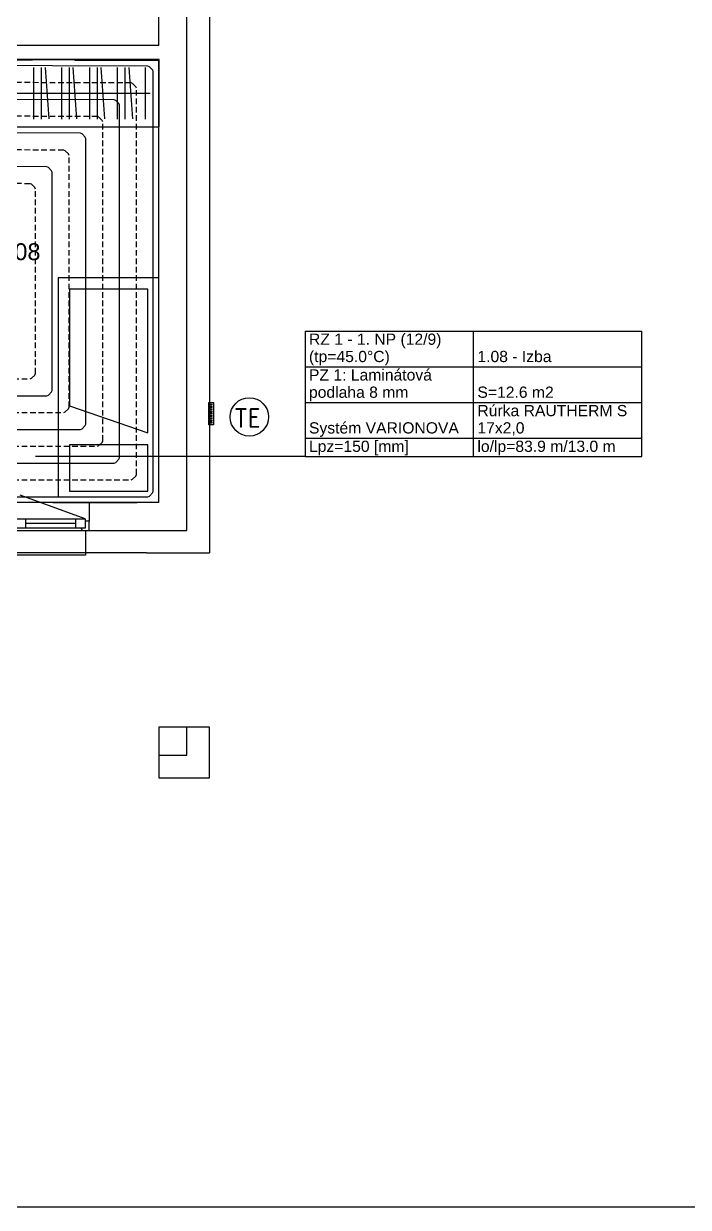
# Model space of a CAD drawing. Extents: x 43000 to 200282, y 3579 to 63943.
# Drawn here: x 123219 to 129138, y 3579 to 14123 of the extents above; entities that cross this region are included whole.
import ezdxf

# ---------------------------------------------------------------- set-up
doc = ezdxf.new("R2010")
doc.units = 0
doc.header["$MEASUREMENT"] = 0
doc.linetypes.add('DASH', pattern=[75, 50, -25])
doc.linetypes.add('SKRYT__', pattern=[7.14375, 4.7625, -2.38125])
doc.layers.get('0').update_dxf_attribs({"linetype": 'CONTINUOUS'})
for name, color, linetype in [('DXF_LAYER', 8, 'CONTINUOUS'), ('OKRAJOV__DILAT_CIA_PDL', 2, 'CONTINUOUS'), ('PODLAHOVKA', 7, 'CONTINUOUS'), ('TABU_KY', 7, 'CONTINUOUS'), ('UK_POPIS', 7, 'CONTINUOUS'), ('UK_ZARIADENIE', 7, 'CONTINUOUS')]:
    doc.layers.add(name, color=color, linetype=linetype)
doc.layers.add('ÚK_POPIS', color=7, linetype='CONTINUOUS', lineweight=20)
doc.styles.add('ARIAL', font='arial.ttf')
doc.styles.add('ISOCP', font='isocp.shx')
doc.styles.add('ISOCPEUR', font='arial.ttf')

# ---------------------------------------------------------------- blocks, each defined once
blk = doc.blocks.new('HVZD PODKLAD')
at = {"layer": 'DXF_LAYER', "color": 8, "linetype": 'Continuous'}
for p, q in [((27601, 42724), (27601, 37292)), ((27151, 41812), (27151, 42691)), ((27401, 37492), (27401, 42691)), ((27151, 41812), (25128, 41812)), ((24937, 41687), (27151, 41687)), ((27153, 41687), (25004, 41687)), ((27151, 37742), (27151, 41687)), ((27153, 41087), (27153, 41687)), ((26035, 41617), (26035, 41157)), ((26104, 41617), (26104, 41157)), ((26138, 41617), (26170, 41158)), ((26284, 41617), (26284, 41157)), ((26352, 41617), (26352, 41157)), ((26386, 41617), (26418, 41158)), ((26532, 41617), (26532, 41157)), ((26601, 41617), (26601, 41157)), ((26635, 41617), (26667, 41158)), ((26781, 41617), (26781, 41157)), ((26849, 41617), (26849, 41157)), ((26883, 41617), (26915, 41158)), ((27029, 41617), (27029, 41157)), ((25084, 41387), (27073, 41387)), ((25004, 41087), (27153, 41087)), ((27151, 39742), (26254, 39742)), ((26254, 39742), (26254, 37791)), ((27054, 39642), (26354, 39642)), ((26354, 39642), (26354, 38602)), ((27054, 38361), (27054, 39642)), ((26354, 38602), (27054, 38361)), ((26792, 38254), (26354, 38254)), ((26354, 38254), (26354, 37842)), ((27054, 38254), (26792, 38254)), ((27054, 37842), (27054, 38254)), ((26494, 37596), (25917, 37806)), ((26354, 37842), (26764, 37842)), ((26764, 37842), (27054, 37842)), ((27151, 37742), (26530, 37742)), ((26530, 37742), (26530, 37576)), ((25880, 37596), (26494, 37596)), ((25964, 37596), (25964, 37512)), ((26410, 37554), (25964, 37554)), ((26410, 37596), (26410, 37512)), ((26494, 37596), (26494, 37576)), ((26530, 37576), (26494, 37576)), ((26494, 37576), (26494, 37512)), ((26530, 37492), (26530, 37576)), ((24591, 37492), (26469, 37492)), ((26459, 37512), (25880, 37512)), ((26494, 37512), (26459, 37512)), ((26459, 37512), (26469, 37492)), ((26469, 37492), (26530, 37492)), ((26497, 37492), (26497, 37292)), ((26530, 37492), (27401, 37492)), ((26497, 37272), (24563, 37272)), ((27040, 37292), (26497, 37292)), ((26497, 37292), (26497, 37272)), ((27040, 37292), (27601, 37292)), ((27401, 35739), (27151, 35739)), ((27151, 35739), (27151, 35489)), ((27401, 35489), (27401, 35739)), ((27601, 35739), (27401, 35739)), ((27601, 35289), (27601, 35739)), ((27151, 35489), (27401, 35489)), ((27151, 35489), (27151, 35289)), ((27151, 35289), (27601, 35289))]:
    blk.add_line(p, q, dxfattribs=at)
at = {"layer": 'DXF_LAYER', "color": 8, "linetype": 'SKRYT__'}
for p, q in [((26530, 37741), (24530, 37743)), ((26497, 37292), (24563, 37292))]:
    blk.add_line(p, q, dxfattribs=at)
blk = doc.blocks.new('HVZD podklad slepal')
at = {"linetype": 'Continuous'}
blk.add_blockref('HVZD PODKLAD', (0, 0), dxfattribs=at)
at = {"layer": 'DXF_LAYER', "color": 7, "style": 'ISOCPEUR'}
blk.add_text('A_1.08', height=150, dxfattribs=at).set_placement((25433, 39900))
blk = doc.blocks.new('podklad')
at = {"linetype": 'Continuous'}
blk.add_blockref('HVZD podklad slepal', (77988, -37105), dxfattribs=at)
blk = doc.blocks.new('A$C57FC20A3')
at = {"layer": 'UK_ZARIADENIE', "color": 6, "lineweight": -3}
for p, q in [((0, 183, -5791), (28, 183, -5791)), ((0, 177, -5791), (28, 177, -5791)), ((0, 163, -5791), (28, 163, -5791)), ((0, 157, -5791), (28, 157, -5791)), ((0, 143, -5791), (28, 143, -5791)), ((0, 137, -5791), (28, 137, -5791)), ((0, 123, -5791), (28, 123, -5791)), ((0, 117, -5791), (28, 117, -5791)), ((28, 177, -5791), (28, 183, -5791)), ((28, 157, -5791), (28, 163, -5791)), ((28, 137, -5791), (28, 143, -5791)), ((28, 117, -5791), (28, 123, -5791)), ((0, 103, -5791), (28, 103, -5791)), ((0, 97, -5791), (28, 97, -5791)), ((0, 83, -5791), (28, 83, -5791)), ((0, 77, -5791), (28, 77, -5791)), ((0, 63, -5791), (28, 63, -5791)), ((0, 57, -5791), (28, 57, -5791)), ((0, 43, -5791), (28, 43, -5791)), ((0, 37, -5791), (28, 37, -5791)), ((0, 23, -5791), (28, 23, -5791)), ((0, 17, -5791), (28, 17, -5791)), ((28, 97, -5791), (28, 103, -5791)), ((28, 77, -5791), (28, 83, -5791)), ((28, 57, -5791), (28, 63, -5791)), ((28, 37, -5791), (28, 43, -5791)), ((28, 17, -5791), (28, 23, -5791))]:
    blk.add_line(p, q, dxfattribs=at)
at = {"layer": 'UK_ZARIADENIE', "color": 6, "lineweight": -3, "elevation": -5791}
blk.add_lwpolyline([(40, 200), (40, 0), (0, 0), (0, 200)], close=True, dxfattribs=at)

msp = doc.modelspace()

# ---------------------------------------------------------------- linework, layer by layer
at = {"linetype": 'Continuous', "ltscale": 0.2}
msp.add_line((143543.2, 3579.2), (101543.2, 3579.2), dxfattribs=at)
at = {"layer": 'OKRAJOV__DILAT_CIA_PDL', "color": 0, "linetype": 'DASH', "lineweight": 30, "ltscale": 15}
msp.add_lwpolyline([(121228.2, 13803.6), (121228.2, 9858.5), (124423.2, 9858.5), (124423.2, 13793.6), (121228.2, 13803.6)], dxfattribs=at)
at = {"layer": 'PODLAHOVKA', "color": 12}
for points in [[(121326.1, 9908.5), (124325.4, 9908.5), (124338.7, 9914), (124367.6, 9943), (124373.2, 9956.3), (124373.2, 13696.1), (124367.7, 13709.4), (124338.8, 13738.4), (124325.5, 13743.9), (121771.6, 13751.9)], [(121626.1, 10208.5), (124025.4, 10208.5), (124038.7, 10214), (124067.6, 10243), (124073.2, 10256.3), (124073.2, 13397.1), (124067.7, 13410.4), (124038.8, 13439.4), (124025.5, 13444.9), (122070.7, 13451)], [(121926.1, 10508.5), (123725.4, 10508.5), (123738.7, 10514), (123767.6, 10543), (123773.2, 10556.3), (123773.2, 13098), (123767.7, 13111.3), (123738.8, 13140.3), (123725.5, 13145.8), (122369.7, 13150.1)], [(122226.1, 10808.5), (123425.4, 10808.5), (123438.7, 10814), (123467.6, 10843), (123473.2, 10856.3), (123473.2, 12799), (123467.7, 12812.2), (123438.8, 12841.2), (123425.5, 12846.8), (122668.8, 12849.1)]]:
    msp.add_lwpolyline(points, dxfattribs=at)
at = {"layer": 'PODLAHOVKA', "color": 172, "linetype": 'DASH'}
for points in [[(121476.1, 10058.5), (124175.4, 10058.5), (124188.7, 10064), (124217.6, 10093), (124223.2, 10106.3), (124223.2, 13546.6), (124217.7, 13559.9), (124188.8, 13588.9), (124175.5, 13594.4), (121921.1, 13601.5)], [(121776.1, 10358.5), (123875.4, 10358.5), (123888.7, 10364), (123917.6, 10393), (123923.2, 10406.3), (123923.2, 13247.5), (123917.7, 13260.8), (123888.8, 13289.8), (123875.5, 13295.4), (122220.2, 13300.5)], [(122076.1, 10658.5), (123575.4, 10658.5), (123588.7, 10664), (123617.6, 10693), (123623.2, 10706.3), (123623.2, 12948.5), (123617.7, 12961.8), (123588.8, 12990.8), (123575.5, 12996.3), (122519.3, 12999.6)], [(122376.1, 10958.5), (123275.4, 10958.5), (123288.7, 10964), (123317.6, 10993), (123323.2, 11006.3), (123323.2, 12649.4), (123317.7, 12662.7), (123288.8, 12691.7), (123275.5, 12697.2), (122818.3, 12698.7)]]:
    msp.add_lwpolyline(points, dxfattribs=at)
at = {"layer": 'TABU_KY'}
for p, q in [((125724.6, 11384.1), (128724.6, 11384.1)), ((127224.6, 11066.1), (127224.6, 11384.1)), ((125724.6, 11066.1), (128724.6, 11066.1)), ((127224.6, 10748.1), (127224.6, 11066.1)), ((125724.6, 10748.1), (128724.6, 10748.1)), ((127224.6, 10430.1), (127224.6, 10748.1)), ((125724.6, 10430.1), (128724.6, 10430.1)), ((127224.6, 10266.1), (127224.6, 10430.1)), ((125724.6, 10266.1), (123323.8, 10266.1))]:
    msp.add_line(p, q, dxfattribs=at)
msp.add_lwpolyline([(125724.6, 11384.1), (125724.6, 10266.1), (128724.6, 10266.1), (128724.6, 11384.1)], dxfattribs=at)
at = {"layer": 'UK_POPIS'}
msp.add_circle((125228.4, 10619.9, 11581.6), 170.9, dxfattribs=at)

# ---------------------------------------------------------------- block references
at = {"linetype": 'Continuous'}
msp.add_blockref('podklad', (19283.7, 9221.4), dxfattribs=at)
at = {"layer": 'UK_ZARIADENIE', "rotation": 359.9999960982776}
msp.add_blockref('A$C57FC20A3', (124868.2, 10549.2, 5790.8), dxfattribs=at)

# ---------------------------------------------------------------- texts
at = {"layer": 'DXF_LAYER', "color": 7, "style": 'ISOCPEUR'}
msp.add_text('A_1.08', height=150, dxfattribs=at).set_placement((122704.9, 12016.2))
at = {"layer": 'TABU_KY', "style": 'ARIAL'}
for s, p in [('RZ 1 - 1. NP (12/9) ', (125759.6, 11262.1)), ('(tp=45.0°C)', (125759.6, 11108.1)), ('1.08 - Izba ', (127259.6, 11108.1)), ('PZ 1: Laminátová', (125759.6, 10944.1)), ('podlaha 8 mm', (125759.6, 10790.1)), ('S=12.6 m2', (127259.6, 10790.1)), ('Rúrka RAUTHERM S', (127259.6, 10626.1)), ('Systém VARIONOVA', (125759.6, 10472.1)), ('17x2,0', (127259.6, 10472.1)), ('Lpz=150 [mm]', (125759.6, 10308.1)), ('lo/lp=83.9 m/13.0 m', (127259.6, 10308.1))]:
    msp.add_text(s, height=100, dxfattribs=at).set_placement(p)
at = {"layer": 'ÚK_POPIS', "lineweight": 35, "style": 'ISOCP'}
msp.add_text('TE', height=175, rotation=360, dxfattribs=at).set_placement((125091.9, 10522.7, 11581.6))

doc.saveas('drawing.dxf')
